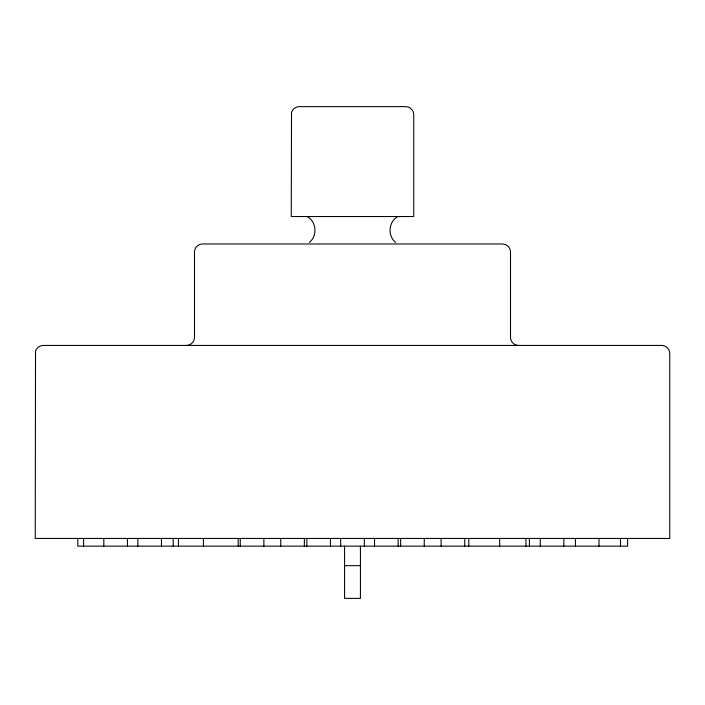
<?xml version="1.0" encoding="UTF-8"?>
<svg xmlns="http://www.w3.org/2000/svg" width="705" height="705" viewBox="0 0 705 705"><rect width="100%" height="100%" fill="white"/><g stroke="black" fill="none" stroke-linecap="round" stroke-linejoin="round"><path stroke-width="1.06" d="M309.38 242.397C317.717 235.858 316.457 221.529 307.116 216.541M397.884 216.541C388.543 221.529 387.283 235.858 395.62 242.397M186.561 345.432C190.808 345.459 194.518 341.749 194.492 337.501L194.492 251.905C194.465 247.658 198.184 243.948 202.423 243.974L502.577 243.974C506.816 243.948 510.535 247.658 510.508 251.905L510.508 337.501C510.482 341.749 514.192 345.459 518.439 345.432M344.569 565.666L360.431 565.666M627.582 538.655L627.582 546.146L77.797 546.146L77.797 538.655M620.488 538.655L620.488 546.146M599.012 538.655L599.012 546.146M575.43 538.655L575.43 546.146M563.85 538.655L563.85 546.146M540.268 538.655L540.268 546.146M529.411 538.655L529.411 546.146M525.965 538.655L525.965 546.146M499.669 538.655L499.669 546.146M468.799 538.655L468.799 546.146M464.745 538.655L464.745 546.146M441.118 538.655L441.118 546.146M424.251 538.655L424.251 546.146M400.625 538.655L400.625 546.146M398.149 538.655L398.149 546.146M374.522 538.655L374.522 546.146M364.318 538.655L364.318 546.146M360.431 546.067L360.431 598.369L344.569 598.369L344.569 546.067M340.682 538.655L340.682 546.146M330.478 538.655L330.478 546.146M306.851 538.655L306.851 546.146M304.375 538.655L304.375 546.146M280.749 538.655L280.749 546.146M263.882 538.655L263.882 546.146M240.255 538.655L240.255 546.146M238.193 538.655L238.193 546.146M203.437 538.655L203.437 546.146M178.471 538.655L178.471 546.146M173.21 538.655L173.21 546.146M161.463 538.655L161.463 546.146M137.863 538.655L137.863 546.146M127.429 538.655L127.429 546.146M103.82 538.655L103.82 546.146M83.587 538.655L83.587 546.146M35.523 351.31L35.25 538.444L669.75 538.444L669.75 353.364C669.776 349.116 666.066 345.406 661.819 345.432L43.181 345.432C39.674 345.45 36.448 347.926 35.523 351.31M291.526 112.509L291.253 216.541L413.747 216.541L413.747 114.562C413.773 110.315 410.054 106.605 405.816 106.631L299.184 106.631C295.686 106.649 292.452 109.125 291.526 112.509"/></g></svg>
